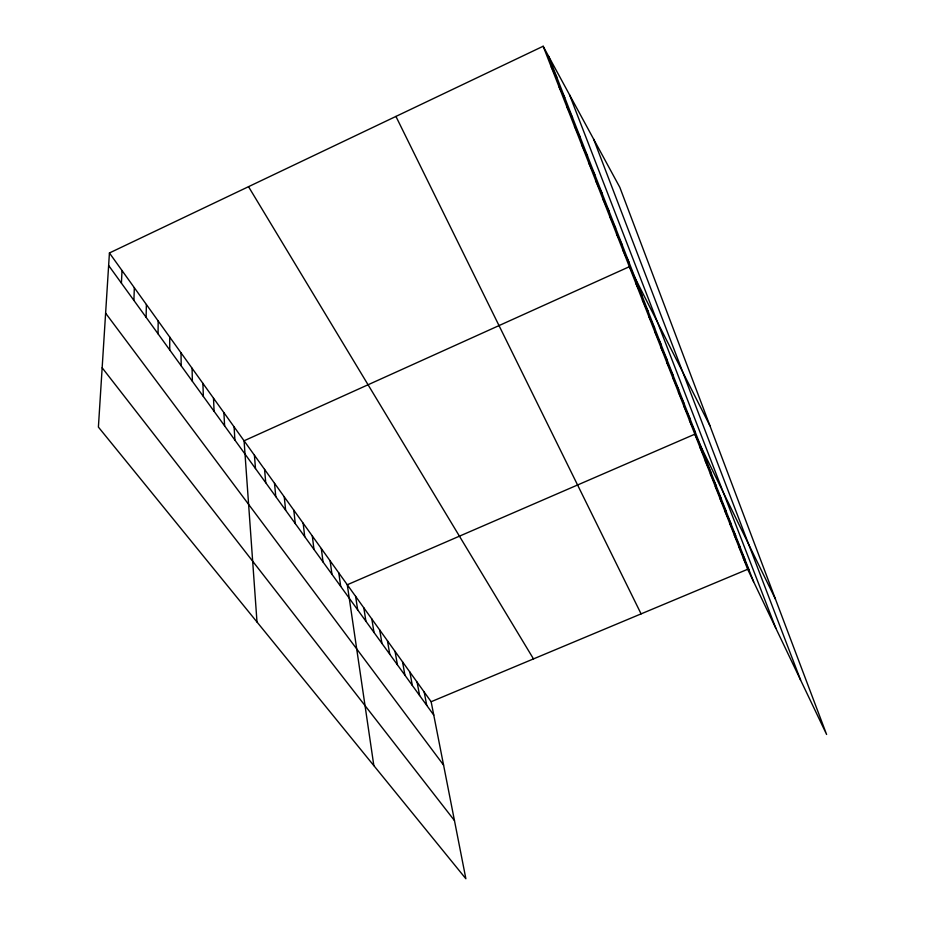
<?xml version="1.0" encoding="UTF-8"?>
<svg xmlns="http://www.w3.org/2000/svg" width="925" height="925" viewBox="0 0 925 925"><rect width="100%" height="100%" fill="white"/><g stroke="black" fill="none" stroke-linecap="round" stroke-linejoin="round"><path stroke-width="1.39" d="M158.059 333.844L158.175 320.975M146.115 317.321L146.381 304.522M133.905 300.428L134.333 287.721M121.418 283.154L122.019 270.539M109.427 252.976L98.397 427.084L465.876 878.75L431.142 701.728L109.427 252.976L543.16 46.25L619.831 187.347L826.603 734.473L747.666 569.28L543.16 46.25M431.142 701.728L747.666 569.28M102.155 367.78L454.464 820.556M105.612 313.159L443.572 765.079M108.641 265.487L433.767 715.094M248.524 186.677L533.494 658.901M551.265 66.97L556.781 77.203M559.174 87.204L564.747 97.611M566.909 106.988L572.517 117.556M574.471 126.32L580.125 137.039M581.86 145.237L587.548 156.082M589.098 163.725L594.821 174.709M596.174 181.82L601.921 192.92M603.088 199.523L608.881 210.738M609.864 216.855L615.68 228.174M616.501 233.817L622.34 245.241M622.999 250.432L628.85 261.948M709.914 425.708L629.358 266.701L244.073 440.786L257 622.016M635.949 283.57L641.846 295.248M642.401 300.07L648.321 311.841M648.726 316.234L654.646 328.074M654.912 332.052L660.855 343.961M660.97 347.546L666.913 359.513M666.902 362.727L672.857 374.752M672.718 377.597L678.684 389.668M678.418 392.165L684.384 404.294M395.935 116.423L641.094 613.876M684.003 406.445L689.981 418.62M689.472 420.447L695.45 432.657M775.451 599.134L694.837 434.183L347.28 584.762L373.839 765.622M700.109 447.642L706.087 459.922M705.266 460.847L711.256 473.161M710.331 473.808L716.32 486.134M715.303 486.527L721.292 498.876M720.193 499.003L726.16 511.375M724.98 511.259L730.947 523.643M729.675 523.284L735.653 535.679M734.3 535.089L740.254 547.507M738.832 546.698L744.787 559.116M743.284 558.087L749.238 570.517M548.629 56.309L753.609 581.709M569.523 94.755L775.844 628.248M593.572 139.028L800.587 680.025M424.17 692.004L426.749 705.393M417.083 682.118L419.615 695.519M409.868 672.059L412.342 685.483M402.525 661.814L404.953 675.25M395.056 651.397L397.426 664.844M387.459 640.794L389.76 654.253M379.712 629.994L381.967 643.465M371.827 618.987L374.012 632.469M363.803 607.794L365.918 621.276M355.616 596.382L357.674 609.864M338.793 572.91L340.701 586.392M330.132 560.839L331.959 574.321M321.31 548.537L323.056 562.007M312.315 535.98L313.98 549.45M303.146 523.192L304.718 536.639M293.792 510.137L295.272 523.573M284.252 496.829L285.628 510.242M274.505 483.243L275.789 496.632M264.573 469.38L265.741 482.746M254.421 455.227L255.485 468.57M234.083 426.853L234.915 440.115M223.896 412.642L224.613 425.87M213.502 398.143L214.091 411.324M202.899 383.343L203.361 396.478M192.065 368.243L192.388 381.308M181.011 352.818L181.196 365.826M169.714 337.058L169.749 350.008"/></g></svg>
